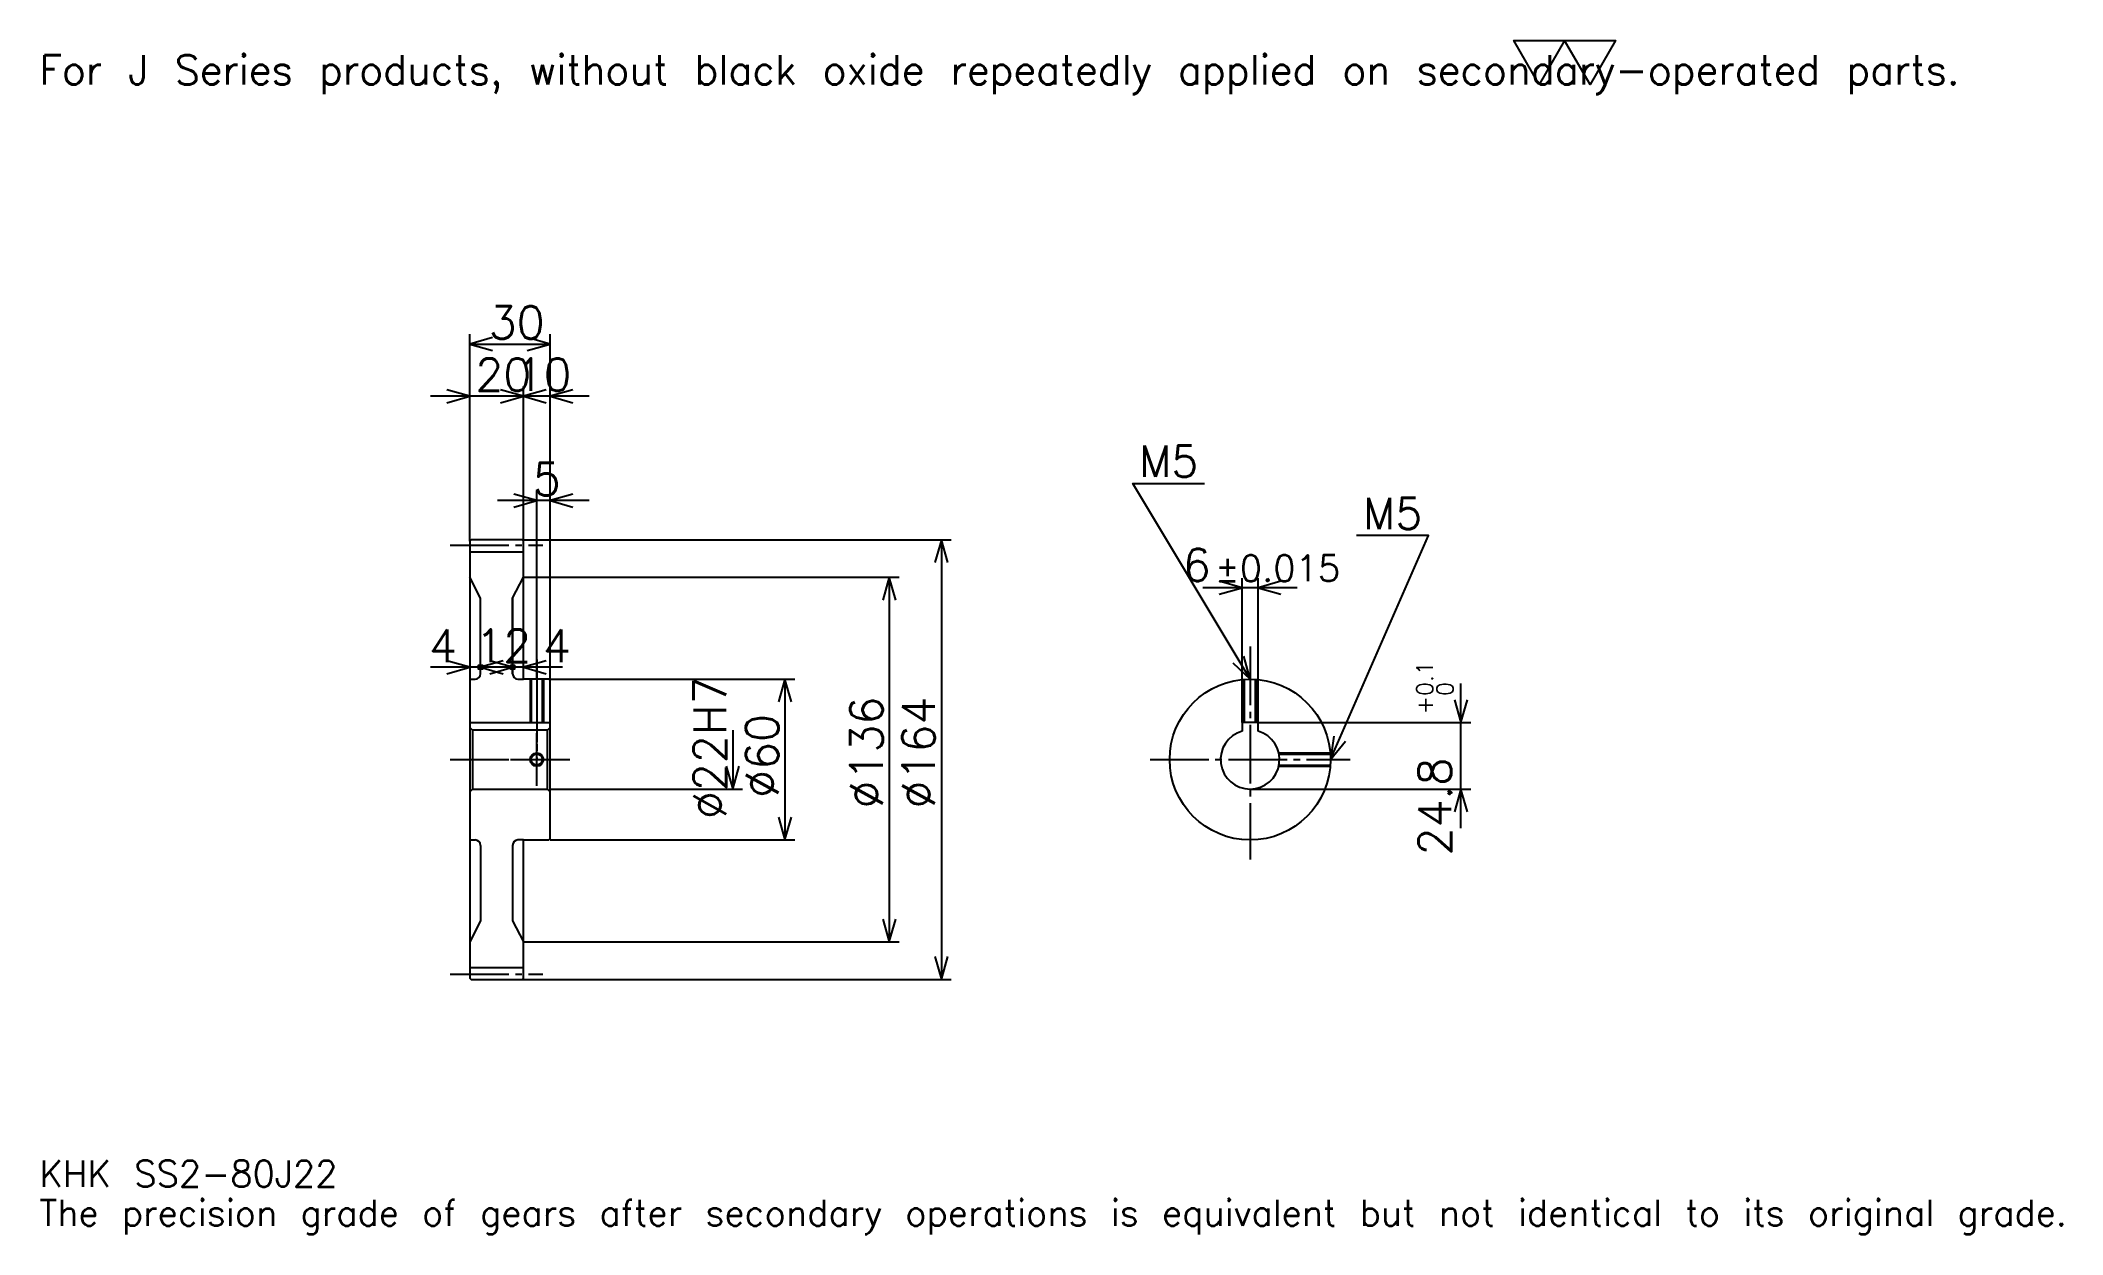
# Model space of a CAD drawing. Extents: x 25 to 779, y 9 to 454.
import ezdxf

# ---------------------------------------------------------------- set-up
doc = ezdxf.new("R2010")
doc.units = 0
doc.linetypes.add('DASHDOT', pattern=[29.189188, 21.891892, -2.432432, 2.432432, -2.432432])
doc.layers.get('0').update_dxf_attribs({"linetype": 'CONTINUOUS'})
doc.layers.add('DASHDOT', color=6, linetype='DASHDOT')
doc.styles.add('KANJI', font='TXT', dxfattribs={"bigfont": 'BIGFONT'})

msp = doc.modelspace()

# ---------------------------------------------------------------- linework, layer by layer
at = {"color": 5}
for p, q in [((184.864868, 268.081055), (184.864868, 344.702698)), ((184.864868, 341.054047), (214.864868, 341.054047)), ((214.864868, 268.081055), (214.864868, 344.702698)), ((204.864868, 268.081055), (204.864868, 325.243225)), ((219.459457, 321.594604), (170.270279, 321.594604)), ((229.459457, 321.594604), (190.270279, 321.594604)), ((229.459457, 282.675659), (195.270279, 282.675659)), ((209.864868, 268.081055), (209.864868, 286.32431)), ((184.864868, 267.581055), (184.864868, 268.081055)), ((204.364868, 268.081055), (214.864868, 268.081055)), ((204.864868, 267.581055), (204.864868, 268.081055)), ((209.864868, 216.08107), (209.864868, 268.081055)), ((209.864868, 216.08107), (209.864868, 268.081055)), ((214.864868, 268.081055), (364.459473, 268.081055)), ((214.864868, 215.58107), (214.864868, 268.081055)), ((360.810822, 268.081055), (360.810822, 104.08107)), ((204.864868, 254.08107), (214.864868, 254.08107)), ((214.864868, 254.08107), (345, 254.08107)), ((341.351349, 254.08107), (341.351349, 118.08107)), ((493.540558, 250.135132), (458.351349, 250.135132)), ((472.945953, 199.881073), (472.945953, 253.783783)), ((478.945953, 199.881073), (478.945953, 253.783783)), ((203.459457, 220.513504), (170.270279, 220.513504)), ((215.459457, 220.513504), (174.270279, 220.513504)), ((219.459457, 220.513504), (186.270279, 220.513504)), ((214.864868, 216.08107), (306.081085, 216.08107)), ((302.432434, 216.08107), (302.432434, 156.08107)), ((554.594604, 160.486481), (554.594604, 214.475662)), ((282.972961, 197.08107), (282.972961, 175.08107)), ((478.945953, 199.881073), (558.243286, 199.881073)), ((214.864868, 175.08107), (286.621643, 175.08107)), ((475.945953, 175.08107), (558.243286, 175.08107)), ((214.864868, 156.08107), (306.081085, 156.08107)), ((204.864868, 118.08107), (214.864868, 118.08107)), ((214.864868, 118.08107), (345, 118.08107)), ((204.364868, 104.08107), (214.864868, 104.08107)), ((214.864868, 104.08107), (364.459473, 104.08107))]:
    msp.add_line(p, q, dxfattribs=at)
at = {"color": 4}
for p, q in [((184.864868, 263.581055), (204.864868, 263.581055)), ((200.864868, 246.230621), (200.864868, 218.08107)), ((184.864868, 216.08107), (186.864868, 216.08107)), ((202.864868, 216.08107), (204.864868, 216.08107)), ((184.864868, 199.881073), (214.864868, 199.881073)), ((214.864868, 198.08107), (213.864868, 197.08107)), ((184.864868, 174.08107), (185.864868, 175.08107)), ((214.864868, 174.08107), (213.864868, 175.08107)), ((184.864868, 156.08107), (186.864868, 156.08107)), ((200.864868, 154.08107), (200.864868, 125.931511)), ((204.864868, 156.08107), (202.864868, 156.08107)), ((184.864868, 108.58107), (204.864868, 108.58107))]:
    msp.add_line(p, q, dxfattribs=at)
at = {"color": 7}
msp.add_lwpolyline([(583.783813, 437.83783), (574.297302, 454.281067), (612.243286, 454.281067), (602.756775, 437.83783), (593.270325, 454.281067), (583.783813, 437.83783)], dxfattribs=at)
at = {"color": 5}
for points in [[(193.378387, 343.486481), (184.864868, 341.054047), (193.378387, 338.621613)], [(206.351349, 338.621613), (214.864868, 341.054047), (206.351349, 343.486481)], [(176.351349, 319.16217), (184.864868, 321.594604), (176.351349, 324.027039)], [(196.351349, 319.16217), (204.864868, 321.594604), (196.351349, 324.027039)], [(213.378387, 324.027039), (204.864868, 321.594604), (213.378387, 319.16217)], [(223.378387, 324.027039), (214.864868, 321.594604), (223.378387, 319.16217)], [(475.945953, 216.08107), (432.16217, 289.054047), (458.918915, 289.054047)], [(201.351349, 280.243225), (209.864868, 282.675659), (201.351349, 285.108093)], [(223.378387, 285.108093), (214.864868, 282.675659), (223.378387, 280.243225)], [(363.243256, 259.567566), (360.810822, 268.081055), (358.378387, 259.567566)], [(505.945953, 186.08107), (542.432434, 269.594574), (515.675659, 269.594574)], [(343.783783, 245.567566), (341.351349, 254.08107), (338.918915, 245.567566)], [(464.432434, 247.702698), (472.945953, 250.135132), (464.432434, 252.567566)], [(487.459473, 252.567566), (478.945953, 250.135132), (487.459473, 247.702698)], [(176.351349, 218.08107), (184.864868, 220.513504), (176.351349, 222.945938)], [(188.864868, 220.513504), (188.135132, 221.243225), (189.594604, 221.243225), (189.594604, 219.783783), (188.135132, 219.783783), (188.135132, 221.243225), (188.864868, 220.513504), (189.594604, 219.783783), (189.594604, 221.243225), (188.864868, 220.513504)], [(197.378387, 222.945938), (188.864868, 220.513504), (197.378387, 218.08107)], [(192.351349, 218.08107), (200.864868, 220.513504), (192.351349, 222.945938)], [(200.864868, 220.513504), (200.135132, 221.243225), (201.594604, 221.243225), (201.594604, 219.783783), (200.135132, 219.783783), (200.135132, 221.243225), (200.864868, 220.513504), (201.594604, 219.783783), (201.594604, 221.243225), (200.864868, 220.513504)], [(213.378387, 222.945938), (204.864868, 220.513504), (213.378387, 218.08107)], [(469.47998, 222.129868), (475.945953, 216.08107), (473.651581, 224.632828)], [(304.864868, 207.567551), (302.432434, 216.08107), (300, 207.567551)], [(552.16217, 208.394592), (554.594604, 199.881073), (557.027039, 208.394592)], [(507.125366, 194.856354), (505.945953, 186.08107), (511.583344, 192.908691)], [(280.540527, 183.594589), (282.972961, 175.08107), (285.405396, 183.594589)], [(557.027039, 166.567566), (554.594604, 175.08107), (552.16217, 166.567566)], [(300, 164.594589), (302.432434, 156.08107), (304.864868, 164.594589)], [(338.918915, 126.594582), (341.351349, 118.08107), (343.783783, 126.594582)], [(358.378387, 112.594582), (360.810822, 104.08107), (363.243256, 112.594582)]]:
    msp.add_lwpolyline(points, dxfattribs=at)
at = {"color": 4}
for points in [[(204.864868, 267.581055), (204.364868, 268.081055), (185.364868, 268.081055), (184.864868, 267.581055), (184.864868, 174.08107)], [(184.864868, 174.08107), (184.864868, 104.58107), (185.364868, 104.08107), (204.364868, 104.08107), (204.864868, 104.58107), (204.864868, 156.08107), (214.364868, 156.08107), (214.864868, 156.58107), (214.864868, 215.58107), (214.364868, 216.08107), (204.864868, 216.08107), (204.864868, 267.581055)], [(188.864868, 218.08107), (188.864868, 246.230621), (184.864868, 254.08107)], [(200.864868, 218.08107), (200.864868, 246.230621), (204.864868, 254.08107)], [(207.364868, 216.08107), (207.364868, 199.881073)], [(207.799866, 216.08107), (207.799866, 199.881073)], [(211.929871, 216.08107), (211.929871, 199.881073)], [(212.364868, 216.08107), (212.364868, 199.881073)], [(473.445953, 199.881073), (473.445953, 215.976715)], [(473.880951, 199.881073), (473.880951, 216.009918)], [(478.010956, 199.881073), (478.010956, 216.009918)], [(478.445953, 199.881073), (478.445953, 215.976715)], [(184.864868, 198.08107), (185.864868, 197.08107), (185.864868, 175.08107), (213.864868, 175.08107), (213.864868, 197.08107), (185.864868, 197.08107)], [(478.945953, 196.664078), (478.945953, 199.881073), (472.945953, 199.881073), (472.945953, 196.664078)], [(486.658081, 188.58107), (505.841614, 188.58107)], [(486.658081, 183.58107), (505.841614, 183.58107)], [(486.750397, 188.146072), (505.874786, 188.146072)], [(486.750397, 184.016068), (505.874786, 184.016068)], [(188.864868, 154.08107), (188.864868, 125.931511), (184.864868, 118.08107)], [(200.864868, 154.08107), (200.864868, 125.931511), (204.864868, 118.08107)]]:
    msp.add_lwpolyline(points, dxfattribs=at)
for centre, radius in [((475.945953, 186.08107), 30), ((209.864868, 186.08107), 2.065)]:
    msp.add_circle(centre, radius, dxfattribs=at)
at = {"color": 7}
msp.add_circle((209.864868, 186.08107), 2.5, dxfattribs=at)
at = {"color": 4}
for centre, radius, start, end in [((186.864868, 218.08107), 2, 270, 0), ((202.864868, 218.08107), 2, 180, 270), ((475.945953, 186.08107), 11, 105.826620886, 74.173379114), ((186.864868, 154.08107), 2, 0, 90), ((202.864868, 154.08107), 2, 90, 180)]:
    msp.add_arc(centre, radius, start, end, dxfattribs=at)
at = {"layer": 'DASHDOT', "color": 7}
for p, q in [((177.567566, 266.081055), (212.16217, 266.081055)), ((475.945953, 228.243225), (475.945953, 148.783768)), ((209.864868, 216.08107), (209.864868, 186.08107)), ((177.567566, 186.08107), (222.16217, 186.08107)), ((438.648651, 186.08107), (513.243286, 186.08107)), ((177.567566, 106.08107), (212.16217, 106.08107))]:
    msp.add_line(p, q, dxfattribs=at)
for points in [[(209.864868, 223.378372), (209.864868, 192.583771)], [(209.864868, 176.283768), (209.864868, 195.878372)], [(200.067566, 186.08107), (219.66217, 186.08107)]]:
    msp.add_lwpolyline(points, dxfattribs=at)

# ---------------------------------------------------------------- texts
at = {"color": 7, "style": 'KANJI'}
for s, height, p in [('For J Series products, without black oxide repeatedly applied on secondary-operated parts.', 10.945946, (24.324324, 437.83783)), ('30', 12.162162, (191.959457, 343)), ('20', 12.162162, (186.959457, 323.540527)), ('10', 12.162162, (201.959457, 323.540527)), ('M5', 11.675676, (434.594604, 291.486481)), ('5', 12.162162, (208.41217, 284.621613)), ('M5', 11.675676, (518.108154, 272.027008)), ('6', 12.162162, (450.840851, 252.567566)), ('%%p0.015', 9.72973, (462.879883, 252.567566)), ('4', 12.162162, (169.66217, 222.459442)), ('12', 12.162162, (186.959457, 222.459442)), ('4', 12.162162, (212.16217, 222.459442)), ('KHK SS2-80J22', 9.72973, (24.324324, 26.756756)), ('The precision grade of gears after secondary operations is equivalent but not identical to its original grade.', 9.72973, (24.324324, 12.162162))]:
    msp.add_text(s, height=height, dxfattribs=at).set_placement(p)
for s, height, p in [('0.1', 6.081081, (544.135132, 209.775848)), ('%%c22H7', 12.162162, (280.540527, 163.885132)), ('0', 6.081081, (551.675659, 209.775848)), ('%%c136', 12.162162, (338.918915, 167.83783)), ('%%c164', 12.162162, (358.378387, 167.83783)), ('+', 6.081081, (544.135132, 202.965042)), ('%%c60', 12.162162, (300, 171.790527)), ('24.8', 12.162162, (550.945923, 150.322388))]:
    msp.add_text(s, height=height, rotation=90, dxfattribs=at).set_placement(p)

doc.saveas('drawing.dxf')
